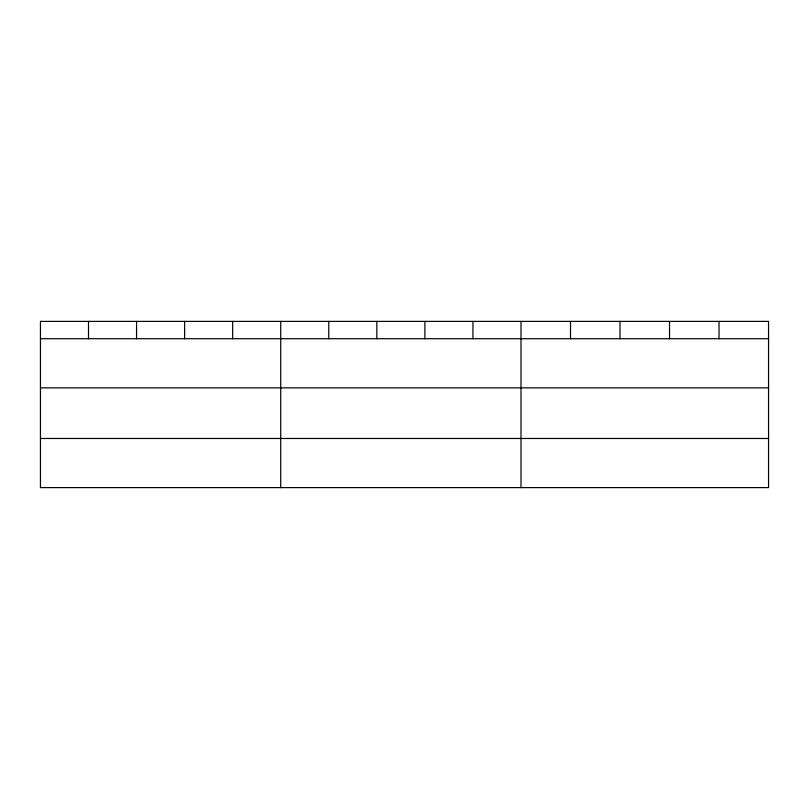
<?xml version="1.0" encoding="UTF-8"?>
<svg xmlns="http://www.w3.org/2000/svg" width="809" height="809" viewBox="0 0 809 809"><rect width="100%" height="100%" fill="white"/><g stroke="black" fill="none" stroke-linecap="round" stroke-linejoin="round"><path stroke-width="1.21" d="M768.55 387.855L768.55 321.395L40.45 321.395L40.45 487.605L768.55 487.605L768.55 387.855L40.45 387.855M40.45 338.718L768.55 338.718M40.45 438.478L768.55 438.478M719.039 321.395L719.039 338.718M669.528 321.395L669.528 338.718M620.018 321.395L620.018 338.718M570.507 321.395L570.507 338.718M520.996 321.395L520.996 487.605M472.941 321.395L472.941 338.718M424.887 321.395L424.887 338.718M376.832 321.395L376.832 338.718M328.778 321.395L328.778 338.718M280.723 321.395L280.723 487.605M232.668 321.395L232.668 338.718M184.614 321.395L184.614 338.718M136.559 321.395L136.559 338.718M88.505 321.395L88.505 338.718"/></g></svg>
